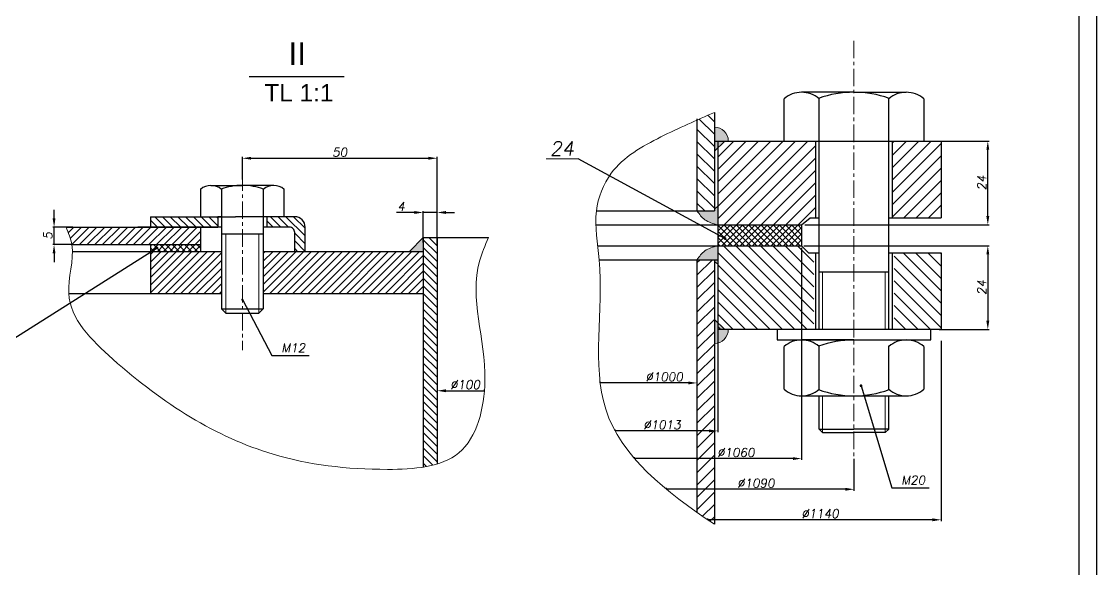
# Model space of a CAD drawing. Header units: inches. Extents: x -496 to 5444, y -47 to 8353.
# Drawn here: x 2363 to 5444, y 4742 to 6312 of the extents above; entities that cross this region are included whole.
import ezdxf

# ---------------------------------------------------------------- set-up
doc = ezdxf.new("R2010")
doc.units = ezdxf.units.IN
doc.header["$LTSCALE"] = 40
doc.header["$MEASUREMENT"] = 0
doc.linetypes.add('CENTER', pattern=[2, 1.25, -0.25, 0.25, -0.25])
doc.layers.get('0').update_dxf_attribs({"plot": 0})
doc.layers.get('DEFPOINTS').update_dxf_attribs({"lineweight": 25})
for name, color, linetype, lineweight in [('Dam', 2, 'Continuous', 30), ('kthuoc', 3, 'Continuous', 13), ('manh', 4, 'Continuous', 13), ('Net manh', 3, 'Continuous', 13), ('Tam', 1, 'CENTER', 13), ('Tam dut', 1, 'CENTER', 13)]:
    doc.layers.add(name, color=color, linetype=linetype, lineweight=lineweight)
doc.styles.add('chu2.5', font='txt.shx', dxfattribs={"oblique": 10, "height": 25})
doc.styles.add('chu50', font='VNARIAL.ttf', dxfattribs={"height": 50})
doc.styles.add('chu65', font='VNARIAL.ttf', dxfattribs={"height": 65})
doc.dimstyles.new('kichthuoc2.5', dxfattribs={"dimtxt": 25, "dimasz": 25, "dimexe": 4, "dimexo": 0, "dimgap": 5, "dimtad": 1, "dimtoh": 1, "dimdec": 0, "dimzin": 0, "dimdsep": 46, "dimtxsty": 'chu2.5', "dimcen": 5, "dimclrd": 256, "dimclre": 256, "dimclrt": 256, "dimadec": 0, "dimazin": 0, "dimtfac": 1, "dimtdec": 0, "dimtmove": 0, "dimatfit": 0, "dimfxl": 0, "dimtolj": 1, "dimtzin": 0, "dimarcsym": 0})
pattern_1 = [(45, (299.65, -70), (-11.048543, 11.048543), [])]

# ---------------------------------------------------------------- blocks, each defined once
blk = doc.blocks.new('*D33')
at = {"layer": 'DEFPOINTS', "color": 0}
for p in [(3554.1, 5359.7), (3689.4, 5254), (3689.4, 5254)]:
    blk.add_point(p, dxfattribs=at)
at = {"layer": 'Net manh', "lineweight": -2}
for p, q in [((3554.1, 5359.7), (3554.1, 5250)), ((3579.1, 5254), (3689.4, 5254)), ((3689.4, 5254), (3689.4, 5258))]:
    blk.add_line(p, q, dxfattribs=at)
at = {"layer": 'Net manh'}
blk.add_solid([(3579.1, 5258.2), (3579.1, 5249.9), (3554.1, 5254)], dxfattribs=at)
at = {"layer": 'Net manh', "insert": (3634.3, 5271.5), "char_height": 25, "attachment_point": 5, "style": 'chu2.5'}
blk.add_mtext('\\A1;%%c100', dxfattribs=at)
blk = doc.blocks.new('_None')
blk = doc.blocks.new('*D34')
at = {"layer": 'DEFPOINTS', "color": 0}
for p in [(3514.1, 5765), (3554.1, 5729.1), (3514.1, 5679)]:
    blk.add_point(p, dxfattribs=at)
at = {"layer": 'Net manh', "lineweight": -2}
for p, q in [((3489.1, 5765), (3437.4, 5765)), ((3514.1, 5679), (3514.1, 5769)), ((3554.1, 5765), (3514.1, 5765)), ((3554.1, 5729.1), (3554.1, 5769)), ((3579.1, 5765), (3604.1, 5765))]:
    blk.add_line(p, q, dxfattribs=at)
at = {"layer": 'Net manh'}
for points in [[(3489.1, 5769.2), (3489.1, 5760.8), (3514.1, 5765)], [(3579.1, 5769.2), (3579.1, 5760.8), (3554.1, 5765)]]:
    blk.add_solid(points, dxfattribs=at)
at = {"layer": 'Net manh', "insert": (3450.8, 5782.5), "char_height": 25, "attachment_point": 5, "style": 'chu2.5'}
blk.add_mtext('\\A1;4', dxfattribs=at)
blk = doc.blocks.new('*D35')
at = {"layer": 'DEFPOINTS', "color": 0}
for p in [(3554.1, 5920.4), (2995.8, 5859.8), (3554.1, 5669.1)]:
    blk.add_point(p, dxfattribs=at)
at = {"layer": 'Net manh', "lineweight": -2}
for p, q in [((2995.8, 5859.8), (2995.8, 5924.4)), ((3020.8, 5920.4), (3529.1, 5920.4)), ((3554.1, 5669.1), (3554.1, 5924.4))]:
    blk.add_line(p, q, dxfattribs=at)
at = {"layer": 'Net manh'}
for points in [[(3020.8, 5924.6), (3020.8, 5916.3), (2995.8, 5920.4)], [(3529.1, 5924.6), (3529.1, 5916.3), (3554.1, 5920.4)]]:
    blk.add_solid(points, dxfattribs=at)
at = {"layer": 'Net manh', "insert": (3274.9, 5937.9), "char_height": 25, "attachment_point": 5, "style": 'chu2.5'}
blk.add_mtext('\\A1;50', dxfattribs=at)
blk = doc.blocks.new('*D58')
at = {"layer": 'DEFPOINTS', "color": 0}
for p in [(2456.2, 5722.9), (2509.7, 5722.9), (2507, 5672.9)]:
    blk.add_point(p, dxfattribs=at)
at = {"layer": 'Net manh', "lineweight": -2}
for p, q in [((2456.2, 5747.9), (2456.2, 5772.9)), ((2509.7, 5722.9), (2452.2, 5722.9)), ((2456.2, 5672.9), (2456.2, 5722.9)), ((2507, 5672.9), (2452.2, 5672.9)), ((2456.2, 5647.9), (2456.2, 5622.9))]:
    blk.add_line(p, q, dxfattribs=at)
at = {"layer": 'Net manh'}
for points in [[(2452, 5747.9), (2460.3, 5747.9), (2456.2, 5722.9)], [(2452, 5647.9), (2460.3, 5647.9), (2456.2, 5672.9)]]:
    blk.add_solid(points, dxfattribs=at)
at = {"layer": 'Net manh', "insert": (2438.7, 5697.9), "char_height": 25, "attachment_point": 5, "rotation": 90, "style": 'chu2.5'}
blk.add_mtext('\\A1;5', dxfattribs=at)
blk = doc.blocks.new('*D75')
at = {"layer": 'DEFPOINTS', "color": 0}
for p in [(4598.5, 5664.1), (4119.7, 5059.6), (4119.7, 5059.6)]:
    blk.add_point(p, dxfattribs=at)
at = {"layer": 'kthuoc', "lineweight": -2}
for p, q in [((4598.5, 5664.1), (4598.5, 5055.6)), ((4119.7, 5059.6), (4119.7, 5063.6)), ((4573.5, 5059.6), (4119.7, 5059.6))]:
    blk.add_line(p, q, dxfattribs=at)
at = {"layer": 'kthuoc'}
blk.add_solid([(4573.5, 5063.8), (4573.5, 5055.5), (4598.5, 5059.6)], dxfattribs=at)
at = {"layer": 'kthuoc', "insert": (4410.2, 5077.1), "char_height": 25, "attachment_point": 5, "style": 'chu2.5'}
blk.add_mtext('\\A1;{\\Ftxt.shx|c1;%%c}1060', dxfattribs=at)
blk = doc.blocks.new('*D76')
at = {"layer": 'DEFPOINTS', "color": 0}
for p in [(4604.8, 5669.6), (4992.4, 5429.6), (5132.2, 5429.6)]:
    blk.add_point(p, dxfattribs=at)
at = {"layer": 'kthuoc', "lineweight": -2}
for p, q in [((4604.8, 5669.6), (5136.2, 5669.6)), ((5132.2, 5644.6), (5132.2, 5454.6)), ((4992.4, 5429.6), (5136.2, 5429.6))]:
    blk.add_line(p, q, dxfattribs=at)
at = {"layer": 'kthuoc'}
for points in [[(5128.1, 5644.6), (5136.4, 5644.6), (5132.2, 5669.6)], [(5128.1, 5454.6), (5136.4, 5454.6), (5132.2, 5429.6)]]:
    blk.add_solid(points, dxfattribs=at)
at = {"layer": 'kthuoc', "insert": (5114.7, 5549.6), "char_height": 25, "attachment_point": 5, "rotation": 90, "style": 'chu2.5'}
blk.add_mtext('\\A1;24', dxfattribs=at)
blk = doc.blocks.new('*D77')
at = {"layer": 'DEFPOINTS', "color": 0}
for p in [(4998.5, 5396.8), (4329.5, 4884.2), (4329.5, 4884.2)]:
    blk.add_point(p, dxfattribs=at)
at = {"layer": 'kthuoc', "lineweight": -2}
for p, q in [((4998.5, 5396.8), (4998.5, 4880.2)), ((4329.5, 4884.2), (4329.5, 4888.2)), ((4973.5, 4884.2), (4329.5, 4884.2))]:
    blk.add_line(p, q, dxfattribs=at)
at = {"layer": 'kthuoc'}
blk.add_solid([(4973.5, 4888.3), (4973.5, 4880), (4998.5, 4884.2)], dxfattribs=at)
at = {"layer": 'kthuoc', "insert": (4651.5, 4901.7), "char_height": 25, "attachment_point": 5, "style": 'chu2.5'}
blk.add_mtext('\\A1;{\\Ftxt.shx|c1;%%c}1140', dxfattribs=at)
blk = doc.blocks.new('*D78')
at = {"layer": 'DEFPOINTS', "color": 0}
for p in [(4748.5, 5058.9), (4211.5, 4971.6), (4211.5, 4971.6)]:
    blk.add_point(p, dxfattribs=at)
at = {"layer": 'kthuoc', "lineweight": -2}
for p, q in [((4748.5, 5058.9), (4748.5, 4967.6)), ((4211.5, 4971.6), (4211.5, 4975.6)), ((4723.5, 4971.6), (4211.5, 4971.6))]:
    blk.add_line(p, q, dxfattribs=at)
at = {"layer": 'kthuoc'}
blk.add_solid([(4723.5, 4975.8), (4723.5, 4967.4), (4748.5, 4971.6)], dxfattribs=at)
at = {"layer": 'kthuoc', "insert": (4467.5, 4989.1), "char_height": 25, "attachment_point": 5, "style": 'chu2.5'}
blk.add_mtext('\\A1;{\\Ftxt.shx|c1;%%c}1090', dxfattribs=at)
blk = doc.blocks.new('*D79')
at = {"layer": 'DEFPOINTS', "color": 0}
for p in [(4358.2, 5439.5), (4063.9, 5138.9), (4063.9, 5138.9)]:
    blk.add_point(p, dxfattribs=at)
at = {"layer": 'kthuoc', "lineweight": -2}
for p, q in [((4358.2, 5439.5), (4358.2, 5134.9)), ((4063.9, 5138.9), (4063.9, 5142.9)), ((4333.2, 5138.9), (4063.9, 5138.9))]:
    blk.add_line(p, q, dxfattribs=at)
at = {"layer": 'kthuoc'}
blk.add_solid([(4333.2, 5143.1), (4333.2, 5134.8), (4358.2, 5138.9)], dxfattribs=at)
at = {"layer": 'kthuoc', "insert": (4198.6, 5156.4), "char_height": 25, "attachment_point": 5, "style": 'chu2.5'}
blk.add_mtext('\\A1;%%c1013', dxfattribs=at)
blk = doc.blocks.new('*D80')
at = {"layer": 'DEFPOINTS', "color": 0}
for p in [(4298.5, 5427.5), (4021.4, 5276.4), (4021.4, 5276.4)]:
    blk.add_point(p, dxfattribs=at)
at = {"layer": 'kthuoc', "lineweight": -2}
for p, q in [((4298.5, 5427.5), (4298.5, 5272.4)), ((4021.4, 5276.4), (4021.4, 5280.4)), ((4273.5, 5276.4), (4021.4, 5276.4))]:
    blk.add_line(p, q, dxfattribs=at)
at = {"layer": 'kthuoc'}
blk.add_solid([(4273.5, 5280.6), (4273.5, 5272.2), (4298.5, 5276.4)], dxfattribs=at)
at = {"layer": 'kthuoc', "insert": (4204.8, 5293.9), "char_height": 25, "attachment_point": 5, "style": 'chu2.5'}
blk.add_mtext('\\A1;%%c1000', dxfattribs=at)
blk = doc.blocks.new('*D81')
at = {"layer": 'DEFPOINTS', "color": 0}
for p in [(4992.4, 5969.6), (5132.2, 5969.6), (4607.8, 5729.6)]:
    blk.add_point(p, dxfattribs=at)
at = {"layer": 'kthuoc', "lineweight": -2}
for p, q in [((4992.4, 5969.6), (5136.2, 5969.6)), ((5132.2, 5754.6), (5132.2, 5944.6)), ((4607.8, 5729.6), (5136.2, 5729.6))]:
    blk.add_line(p, q, dxfattribs=at)
at = {"layer": 'kthuoc'}
for points in [[(5128.1, 5944.6), (5136.4, 5944.6), (5132.2, 5969.6)], [(5128.1, 5754.6), (5136.4, 5754.6), (5132.2, 5729.6)]]:
    blk.add_solid(points, dxfattribs=at)
at = {"layer": 'kthuoc', "insert": (5114.7, 5849.6), "char_height": 25, "attachment_point": 5, "rotation": 90, "style": 'chu2.5'}
blk.add_mtext('\\A1;24', dxfattribs=at)

msp = doc.modelspace()

# ---------------------------------------------------------------- hatches: boundary and pattern name
at = {"layer": 'kthuoc'}
h = msp.add_hatch(dxfattribs=at)
h.set_pattern_fill('ANSI31', color=256, scale=200, angle=90, style=0)
h.set_pattern_definition([(135, (-3101.702, 534.902), (-17.67767, -17.67767), [])])
edge = h.paths.add_edge_path()
edge.add_line((4298.5, 5769.6), (4348.5, 5769.6))
edge.add_line((4348.5, 5769.6), (4348.5, 6052))
edge.add_spline(control_points=[(4348.5, 6052), (4331.9, 6044.6), (4315.2, 6037.3), (4298.5, 6029.8)], knot_values=[0, 0, 0, 0, 55.137176, 55.137176, 55.137176, 55.137176], degree=3, periodic=0)
edge.add_line((4298.5, 6029.8), (4298.5, 5769.6))
h = msp.add_hatch(color=256, dxfattribs=at)
h.paths.add_polyline_path([(4358.2, 5969.6), (4358.2, 5950.3), (4378.2, 5969.6)])
h.paths.add_polyline_path([(4358.2, 5969.6), (4348.5, 5969.6), (4348.5, 5941), (4358.2, 5950.3)])
h.paths.add_polyline_path([(4388.5, 5969.6, 0.414214), (4348.5, 6009.6), (4348.5, 5969.6)])
h = msp.add_hatch(dxfattribs=at)
h.set_pattern_fill('ANSI31', color=256, scale=200, style=0)
h.set_pattern_definition([(45, (-3101.702, 761.412), (-17.67767, 17.67767), [])])
h.paths.add_polyline_path([(4598.5, 5729.6), (4623.5, 5749.6), (4638.5, 5749.6), (4638.5, 5969.6), (4378.2, 5969.6), (4358.2, 5950.3), (4358.2, 5729.6)])
h.paths.add_polyline_path([(4858.5, 5749.6), (4998.5, 5749.6), (4998.5, 5969.6), (4858.5, 5969.6)])
h = msp.add_hatch(color=256, dxfattribs=at)
edge = h.paths.add_edge_path()
edge.add_line((4358.2, 5782.7), (4348.5, 5774.9))
edge.add_line((4348.5, 5774.9), (4348.5, 5769.6))
edge.add_line((4348.5, 5769.6), (4298.5, 5769.6))
edge.add_spline(control_points=[(4298.5, 5769.6), (4305.5, 5760.2), (4320.5, 5739.9), (4345, 5733.2), (4358.2, 5729.6)], knot_values=[0, 0, 0, 0, 34.094787, 73.730614, 73.730614, 73.730614, 73.730614], degree=3, periodic=0)
edge.add_line((4358.2, 5729.6), (4358.2, 5782.7))
h = msp.add_hatch(dxfattribs=at)
h.set_pattern_fill('ANSI37', color=256, scale=100, angle=90, style=0)
h.set_pattern_definition([(135, (-3101.702, 761.412), (-8.838835, -8.838835), []), (225, (-3101.702, 761.412), (8.838835, -8.838835), [])])
h.paths.add_polyline_path([(4598.5, 5669.6), (4598.5, 5729.6), (4358.2, 5729.6), (4358.2, 5669.6)])
h = msp.add_hatch(color=256, dxfattribs=at)
edge = h.paths.add_edge_path()
edge.add_line((4358.2, 5616.5), (4348.5, 5624.3))
edge.add_line((4348.5, 5624.3), (4348.5, 5629.6))
edge.add_line((4348.5, 5629.6), (4298.5, 5629.6))
edge.add_spline(control_points=[(4298.5, 5629.6), (4305.5, 5639), (4320.5, 5659.3), (4345, 5666), (4358.2, 5669.6)], knot_values=[0, 0, 0, 0, 34.094787, 73.730614, 73.730614, 73.730614, 73.730614], degree=3, periodic=0)
edge.add_line((4358.2, 5669.6), (4358.2, 5616.5))
h = msp.add_hatch(dxfattribs=at)
h.set_pattern_fill('ANSI31', color=256, scale=200, angle=90, style=0)
h.set_pattern_definition([(135, (-3101.702, 771.412), (-17.67767, -17.67767), [])])
h.paths.add_polyline_path([(4358.2, 5669.6), (4358.2, 5430.2), (4633.5, 5429.6), (4633.5, 5649.6), (4618.5, 5649.6), (4598.5, 5669.6)])
h.paths.add_polyline_path([(4998.5, 5649.6), (4863.5, 5649.6), (4863.5, 5429.6), (4998.5, 5429.6)])
h = msp.add_hatch(dxfattribs=at)
h.set_pattern_fill('ANSI31', color=256, scale=200, style=0)
h.set_pattern_definition([(45, (966.238, 4480.037), (-17.67767, 17.67767), [])])
edge = h.paths.add_edge_path()
edge.add_line((4348.5, 5629.6), (4298.5, 5629.6))
edge.add_line((4298.5, 5629.6), (4298.5, 4905.7))
edge.add_spline(control_points=[(4298.5, 4905.7), (4314.9, 4894.1), (4331.6, 4882.6), (4348.5, 4871.2)], knot_values=[1434.665521, 1434.665521, 1434.665521, 1434.665521, 1490.053728, 1490.053728, 1490.053728, 1490.053728], degree=3, periodic=0)
edge.add_line((4348.5, 4871.2), (4348.5, 5629.6))
h.paths.add_polyline_path([(4280.4, 5095.9), (4417.9, 5095.9), (4417.9, 5058.4), (4280.4, 5058.4)], flags=9)
h = msp.add_hatch(color=256, dxfattribs=at)
h.paths.add_polyline_path([(4378.2, 5429.6), (4358.2, 5429.6), (4358.2, 5448.9)])
h.paths.add_polyline_path([(4358.2, 5429.6), (4348.5, 5429.6), (4348.5, 5458.2), (4358.2, 5448.9)])
h.paths.add_polyline_path([(4348.5, 5389.6), (4348.5, 5429.6), (4388.5, 5429.6, -0.414214)])
at = {"layer": 'Net manh'}
h = msp.add_hatch(dxfattribs=at)
h.set_pattern_fill('ANSI31', color=256, scale=125, angle=90, style=0)
h.set_pattern_definition([(135, (4706.963, 1625.251), (-11.048543, -11.048543), [])])
h.paths.add_polyline_path([(2732.8, 5752.9), (2732.8, 5722.9), (2925.8, 5722.9), (2925.8, 5752.9)])
h.paths.add_polyline_path([(3145.8, 5722.9), (3145.8, 5652.9), (3175.8, 5652.9), (3175.8, 5722.9, 0.414214), (3145.8, 5752.9), (3065.8, 5752.9), (3065.8, 5722.9)])
h = msp.add_hatch(dxfattribs=at)
h.set_pattern_fill('ANSI31', color=256, scale=125, style=0)
h.set_pattern_definition(pattern_1)
edge = h.paths.add_edge_path()
edge.add_spline(control_points=[(2490.7, 5722.9), (2497.4, 5706.4), (2504.1, 5689.9), (2507, 5672.9)], knot_values=[0, 0, 0, 0, 52.58712, 52.58712, 52.58712, 52.58712], degree=3, periodic=0)
edge.add_line((2507, 5672.9), (2875.8, 5672.9))
edge.add_line((2875.8, 5672.9), (2875.8, 5722.9))
edge.add_line((2875.8, 5722.9), (2695.8, 5722.9))
edge.add_line((2695.8, 5722.9), (2490.7, 5722.9))
h = msp.add_hatch(dxfattribs=at)
h.set_pattern_fill('NET', color=256, scale=100, angle=45, style=0)
h.set_pattern_definition([(45, (299.651, -70), (-8.838835, 8.838835), []), (135, (299.651, -70), (-8.838835, -8.838835), [])])
h.paths.add_polyline_path([(2875.8, 5652.9), (2875.8, 5672.9), (2732.8, 5672.9), (2732.8, 5652.9)])
msp.add_hatch(color=256, dxfattribs=at).paths.add_polyline_path([(3514.1, 5692.9), (3474.8, 5652.9), (3514.1, 5652.9)])
h = msp.add_hatch(dxfattribs=at)
h.set_pattern_fill('ANSI31', color=256, scale=125, angle=90, style=0)
h.set_pattern_definition([(135, (299.65, -70), (-11.048543, -11.048543), [])])
edge = h.paths.add_edge_path()
edge.add_line((3554.1, 5692.9), (3514.1, 5692.9))
edge.add_line((3514.1, 5692.9), (3514.1, 5035.2))
edge.add_spline(control_points=[(3514.1, 5035.2), (3527.9, 5037.4), (3541.3, 5040.3), (3554.1, 5044.1)], knot_values=[1380.337494, 1380.337494, 1380.337494, 1380.337494, 1420.654072, 1420.654072, 1420.654072, 1420.654072], degree=3, periodic=0)
edge.add_line((3554.1, 5044.1), (3554.1, 5692.9))
h = msp.add_hatch(dxfattribs=at)
h.set_pattern_fill('ANSI31', color=256, scale=125, style=0)
h.set_pattern_definition([(45, (7021.697, 1625.251), (-11.048543, 11.048543), [])])
h.paths.add_polyline_path([(2732.8, 5652.9), (2732.8, 5532.9), (2935.8, 5532.9), (2935.8, 5652.9)])
h = msp.add_hatch(dxfattribs=at)
h.set_pattern_fill('ANSI31', color=256, scale=125, style=0)
h.set_pattern_definition(pattern_1)
h.paths.add_polyline_path([(3514.1, 5532.9), (3514.1, 5652.9), (3055.8, 5652.9), (3055.8, 5532.9)])

# ---------------------------------------------------------------- linework, layer by layer
msp.add_lwpolyline([(-496.3, -46.9), (-496.3, 8353.1), (5443.7, 8353.1), (5443.7, -46.9), (-496.3, -46.9)], close=True)
at = {"layer": 'Dam'}
for p, q in [((3015, 6155.1), (3287.7, 6155.1)), ((3029.1, 6155.1), (3169.9, 6155.1)), ((4748.5, 6109.6), (4598.5, 6109.6)), ((4748.5, 6109.6), (4898.5, 6109.6)), ((4548.5, 5969.6), (4548.5, 6091)), ((4648.5, 5969.6), (4648.5, 6092.4)), ((4848.5, 5969.6), (4848.5, 6092.4)), ((4948.5, 6091), (4948.5, 5969.6)), ((4348.5, 6052), (4348.5, 5769.6)), ((4298.5, 6033.8), (4298.5, 5769.6)), ((4348.5, 5969.6), (4998.5, 5969.6)), ((4378.2, 5969.6), (4348.5, 5941)), ((4358.2, 5969.6), (4358.2, 5429.6)), ((4638.5, 5969.6), (4638.5, 5749.6)), ((4648.5, 5429.6), (4648.5, 5969.6)), ((4848.5, 5429.6), (4848.5, 5969.6)), ((4858.5, 5969.6), (4858.5, 5749.6)), ((4998.5, 5969.6), (4998.5, 5749.6)), ((4010.5, 5769.6), (4348.5, 5769.6)), ((4598.5, 5729.6), (4623.5, 5749.6)), ((4623.5, 5749.6), (4648.5, 5749.6)), ((4848.5, 5749.6), (4998.5, 5749.6)), ((4010.5, 5729.6), (4598.5, 5729.6)), ((4598.5, 5729.6), (4598.5, 5669.6)), ((4014, 5669.6), (4598.5, 5669.6)), ((4598.5, 5669.6), (4618.5, 5649.6)), ((4618.5, 5649.6), (4648.5, 5649.6)), ((4638.5, 5649.6), (4638.5, 5429.6)), ((4848.5, 5649.6), (4998.5, 5649.6)), ((4858.5, 5649.6), (4858.5, 5429.6)), ((4998.5, 5649.6), (4998.5, 5429.6)), ((4018.1, 5629.6), (4358.2, 5629.6)), ((4298.5, 5629.6), (4298.5, 4905.7)), ((4348.5, 5629.6), (4348.5, 4871.2)), ((4848.5, 5594.2), (4648.5, 5594.2)), ((4378.2, 5429.6), (4348.5, 5458.2)), ((4998.5, 5429.6), (4358.2, 5429.6)), ((4748.5, 5399.6), (4598.5, 5399.6)), ((4748.5, 5399.6), (4898.5, 5399.6)), ((4548.5, 5258.2), (4548.5, 5381)), ((4648.5, 5256.8), (4648.5, 5382.4)), ((4848.5, 5256.8), (4848.5, 5382.4)), ((4948.5, 5381), (4948.5, 5258.2)), ((4598.5, 5239.6), (4898.5, 5239.6)), ((4648.5, 5144.2), (4648.5, 5239.6)), ((4848.5, 5144.2), (4848.5, 5239.6)), ((4648.5, 5144.2), (4748.5, 5144.2)), ((4648.5, 5144.2), (4658.5, 5134.2)), ((4658.5, 5134.2), (4748.5, 5134.2)), ((4848.5, 5144.2), (4748.5, 5144.2)), ((4838.5, 5134.2), (4748.5, 5134.2)), ((4848.5, 5144.2), (4838.5, 5134.2))]:
    msp.add_line(p, q, dxfattribs=at)
at = {"layer": 'Dam', "color": 2}
for p, q in [((2875.8, 5831.4), (2875.8, 5752.9)), ((2905.8, 5842.6), (2995.8, 5842.6)), ((2935.8, 5832.3), (2935.8, 5722.9)), ((3085.8, 5842.6), (2995.8, 5842.6)), ((3055.8, 5832.3), (3055.8, 5722.9)), ((3115.8, 5753.8), (3115.8, 5831.4)), ((2732.8, 5752.9), (2732.8, 5722.9)), ((2732.8, 5752.9), (2975.8, 5752.9)), ((2925.8, 5752.9), (2925.8, 5722.9)), ((2935.8, 5752.9), (2925.8, 5752.9)), ((3065.8, 5752.9), (3065.8, 5722.9)), ((2490.7, 5722.9), (2925.8, 5722.9)), ((2935.8, 5722.9), (2695.8, 5722.9)), ((2875.8, 5722.9), (2875.8, 5652.9)), ((2935.8, 5722.9), (2935.8, 5489)), ((2935.8, 5704.1), (3055.8, 5704.1)), ((3055.8, 5722.9), (3055.8, 5489)), ((2507, 5672.9), (2875.8, 5672.9)), ((2732.8, 5672.9), (2732.8, 5532.9)), ((3514.1, 5692.9), (3514.1, 5034.9)), ((3514.1, 5692.9), (3700.9, 5692.9)), ((3554.1, 5692.9), (3554.1, 5043.9)), ((2508.8, 5652.9), (2935.8, 5652.9)), ((3055.8, 5652.9), (3514.1, 5652.9)), ((2498.1, 5532.9), (2935.8, 5532.9)), ((3055.8, 5532.9), (3514.1, 5532.9)), ((2935.8, 5489), (3055.8, 5489)), ((2935.8, 5489), (2948.3, 5476.5)), ((3055.8, 5489), (3043.3, 5476.5)), ((2948.3, 5476.5), (3043.3, 5476.5))]:
    msp.add_line(p, q, dxfattribs=at)
msp.add_lwpolyline([(-246.3, 3.1), (5393.7, 3.1), (5393.7, 8303.1), (-246.3, 8303.1)], close=True, dxfattribs=at)
for points in [[(3175.8, 5652.9), (3175.8, 5722.9, 0.414214), (3145.8, 5752.9), (2975.8, 5752.9)], [(3145.8, 5652.9), (3145.8, 5707.9, 0.414214), (3130.8, 5722.9), (3055.8, 5722.9)]]:
    msp.add_lwpolyline(points, format="xyb", dxfattribs=at)
at = {"layer": 'Dam'}
msp.add_lwpolyline([(4998.5, 5429.6), (4528.5, 5429.6), (4528.5, 5399.6), (4968.5, 5399.6), (4968.5, 5429.6)], dxfattribs=at)
for centre, radius, start, end in [((4598.5, 6033.2), 76.4, 90, 130.8824), ((4598.5, 6033.2), 76.4, 49.1176, 90), ((4748.5, 5809.6), 300, 90, 109.7203), ((4748.5, 5809.6), 300, 70.2797, 90), ((4898.5, 6033.2), 76.4, 90, 130.8824), ((4898.5, 6033.2), 76.4, 49.1176, 90), ((4598.5, 5323.2), 76.4, 90, 130.8824), ((4598.5, 5323.2), 76.4, 49.1176, 90), ((4748.5, 5099.6), 300, 90, 109.7203), ((4898.5, 5323.2), 76.4, 90, 130.8824), ((4898.5, 5323.2), 76.4, 49.1176, 90), ((4598.5, 5316), 76.4, 229.1176, 270), ((4598.5, 5316), 76.4, 270, 310.8824), ((4748.5, 5539.6), 300, 250.2797, 270), ((4748.5, 5539.6), 300, 270, 289.7203), ((4898.5, 5316), 76.4, 229.1176, 270), ((4898.5, 5316), 76.4, 270, 310.8824)]:
    msp.add_arc(centre, radius, start, end, dxfattribs=at)
at = {"layer": 'Dam', "color": 2}
for centre, radius, start, end in [((2905.8, 5796.7), 45.8, 49.1176, 130.8824), ((2995.8, 5662.6), 180, 90, 109.7203), ((2995.8, 5662.6), 180, 70.2797, 90), ((3085.8, 5796.7), 45.8, 49.1176, 130.8824)]:
    msp.add_arc(centre, radius, start, end, dxfattribs=at)
at = {"layer": 'kthuoc'}
for p, q in [((3866.7, 5918.5), (3958.4, 5918.5)), ((4348.5, 5774.9), (4358.2, 5782.7)), ((4348.5, 5624.3), (4358.2, 5616.5))]:
    msp.add_line(p, q, dxfattribs=at)
for centre, start, end in [((4348.5, 5969.6), 0, 90), ((4348.5, 5429.6), 270, 0)]:
    msp.add_arc(centre, 40, start, end, dxfattribs=at)
msp.add_open_spline([(4348.5, 6052), (4297.6, 6029.5), (4193.4, 5983.5), (4052.6, 5904.9), (3997.3, 5761.4), (4041.9, 5535.7), (3960.8, 5158.6), (4208.3, 4965.9), (4348.5, 4871.2)], degree=3, knots=[0, 0, 0, 0, 168.559787, 344.848017, 460.811429, 601.017766, 1030.151487, 1490.053728, 1490.053728, 1490.053728, 1490.053728], dxfattribs=at)
for points in [[(4298.5, 5769.6), (4321.4, 5744.3), (4358.2, 5729.6)], [(4298.5, 5629.6), (4321.4, 5654.9), (4358.2, 5669.6)]]:
    msp.add_spline(points, degree=3, dxfattribs=at)
at = {"layer": 'manh', "linetype": 'ByBlock'}
for p, q in [((4658.5, 5429.6), (4658.5, 5594.2)), ((4838.5, 5429.6), (4838.5, 5594.2)), ((4658.5, 5134.2), (4658.5, 5239.6)), ((4838.5, 5134.2), (4838.5, 5239.6))]:
    msp.add_line(p, q, dxfattribs=at)
at = {"layer": 'Net manh'}
for p, q in [((2948.3, 5476.5), (2948.3, 5704.1)), ((3043.3, 5476.5), (3043.3, 5704.1)), ((3514.1, 5692.9), (3474.8, 5652.9))]:
    msp.add_line(p, q, dxfattribs=at)
msp.add_spline([(2490.7, 5722.9), (2507, 5672.9), (2498.1, 5532.9), (2624.7, 5344.5), (3084.3, 5072.2), (3411.9, 5028.7), (3616.2, 5076.1), (3690.7, 5282.6), (3675.6, 5625.6), (3700.9, 5692.9)], degree=3, dxfattribs=at)
at = {"layer": 'Tam', "linetype": 'CENTER'}
msp.add_line((4748.5, 6256.9), (4748.5, 5058.9), dxfattribs=at)
at = {"layer": 'Tam dut'}
msp.add_line((2995.8, 5876.8), (2995.8, 5370.1), dxfattribs=at)

# ---------------------------------------------------------------- texts
at = {"layer": 'kthuoc'}
for s, insert, char_height, width, attachment_point, style in [('II', (3153.2, 6219.8), 65, 383.94, 5, 'chu65'), ('TL 1:1', (3058.8, 6133.2), 50, 530.059, 1, 'chu50')]:
    msp.add_mtext(s, dxfattribs=dict(at, insert=insert, char_height=char_height, width=width, attachment_point=attachment_point, style=style))
at = {"layer": 'kthuoc', "char_height": 25, "attachment_point": 1, "style": 'chu2.5'}
for s, insert in [('M12', (3107.7, 5389.6)), ('\\A1;M20', (4884.2, 5010.5))]:
    msp.add_mtext(s, dxfattribs=dict(at, insert=insert))
at = {"layer": 'manh', "insert": (3946, 5928.2), "char_height": 40, "attachment_point": 9, "style": 'chu2.5'}
msp.add_mtext('24', dxfattribs=at)

# ---------------------------------------------------------------- dimensions: what is measured, and where the dimension line sits
at = {"layer": 'kthuoc'}
for base, p1, p2, angle, picture, middle in [((5132.2, 5969.6), (4607.8, 5729.6), (4992.4, 5969.6), 270, '*D81', (5114.7, 5849.6)), ((5132.2, 5429.6), (4604.8, 5669.6), (4992.4, 5429.6), 90, '*D76', (5114.7, 5549.6))]:
    dim = msp.add_linear_dim(base=base, p1=p1, p2=p2, angle=angle, text='24', dimstyle='kichthuoc2.5', dxfattribs=at)
    dim.commit()
    dim.dimension.update_dxf_attribs({"geometry": picture, "text_midpoint": middle})
for base, p1, p2, text, picture, middle in [((4119.7, 5059.6), (4598.5, 5664.1), (4119.7, 5059.6), '{\\Ftxt.shx|c1;%%c}1060', '*D75', (4410.2, 5059.6)), ((4021.4, 5276.4), (4298.5, 5427.5), (4021.4, 5276.4), '%%c1000', '*D80', (4204.8, 5276.4))]:
    dim = msp.add_linear_dim(base=base, p1=p1, p2=p2, text=text, dimstyle='kichthuoc2.5', override={"dimblk2": 'None', "dimsah": 1}, dxfattribs=at)
    dim.commit()
    dim.dimension.update_dxf_attribs({"geometry": picture, "text_midpoint": middle, "dimtype": 160})
for base, p1, p2, text, picture, middle in [((4063.9, 5138.9), (4358.2, 5439.5), (4063.9, 5138.9), '%%c1013', '*D79', (4198.6, 5156.4)), ((4329.5, 4884.2), (4998.5, 5396.8), (4329.5, 4884.2), '{\\Ftxt.shx|c1;%%c}1140', '*D77', (4651.5, 4901.7)), ((4211.5, 4971.6), (4748.5, 5058.9), (4211.5, 4971.6), '{\\Ftxt.shx|c1;%%c}1090', '*D78', (4467.5, 4989.1))]:
    dim = msp.add_linear_dim(base=base, p1=p1, p2=p2, text=text, dimstyle='kichthuoc2.5', override={"dimblk2": 'None', "dimsah": 1}, dxfattribs=at)
    dim.commit()
    dim.dimension.update_dxf_attribs({"geometry": picture, "text_midpoint": middle})
at = {"layer": 'Net manh'}
for base, p1, p2, text, picture, middle in [((3554.1, 5920.4), (2995.8, 5859.8), (3554.1, 5669.1), '50', '*D35', (3274.9, 5937.9)), ((3514.1, 5765), (3554.1, 5729.1), (3514.1, 5679), '4', '*D34', (3450.8, 5782.5))]:
    dim = msp.add_linear_dim(base=base, p1=p1, p2=p2, text=text, dimstyle='kichthuoc2.5', dxfattribs=at)
    dim.commit()
    dim.dimension.update_dxf_attribs({"geometry": picture, "text_midpoint": middle})
dim = msp.add_linear_dim(base=(2456.2, 5722.9), p1=(2507, 5672.9), p2=(2509.7, 5722.9), angle=90, text='5', dimstyle='kichthuoc2.5', dxfattribs=at)
dim.commit()
dim.dimension.update_dxf_attribs({"geometry": '*D58', "text_midpoint": (2456.2, 5697.9), "dimtype": 160})
dim = msp.add_linear_dim(base=(3689.4, 5254), p1=(3554.1, 5359.7), p2=(3689.4, 5254), text='%%c100', dimstyle='kichthuoc2.5', override={"dimblk2": 'None', "dimsah": 1}, dxfattribs=at)
dim.commit()
dim.dimension.update_dxf_attribs({"geometry": '*D33', "text_midpoint": (3634.3, 5271.5)})

# ---------------------------------------------------------------- leaders
at = {"layer": 'kthuoc'}
for points, override in [([(4379, 5690.4), (3958.4, 5918.5)], {"dimasz": 8, "dimtad": 0, "dimldrblk": 'Dot'}), ([(2751.5, 5662.9), (2176.2, 5299.1)], {"dimasz": 8, "dimtad": 0, "dimldrblk": 'Dot'}), ([(2995.8, 5515.3), (3080.5, 5355.3), (3187.4, 5355.3)], {"dimasz": 6, "dimtad": 0, "dimldrblk": 'Dot'}), ([(4768.9, 5268.3), (4857, 4976.2), (4963.8, 4976.2)], {"dimasz": 8, "dimtad": 0, "dimldrblk": 'Dot'})]:
    msp.add_leader(points, dimstyle='kichthuoc2.5', override=override, dxfattribs=at)

doc.saveas('drawing.dxf')
